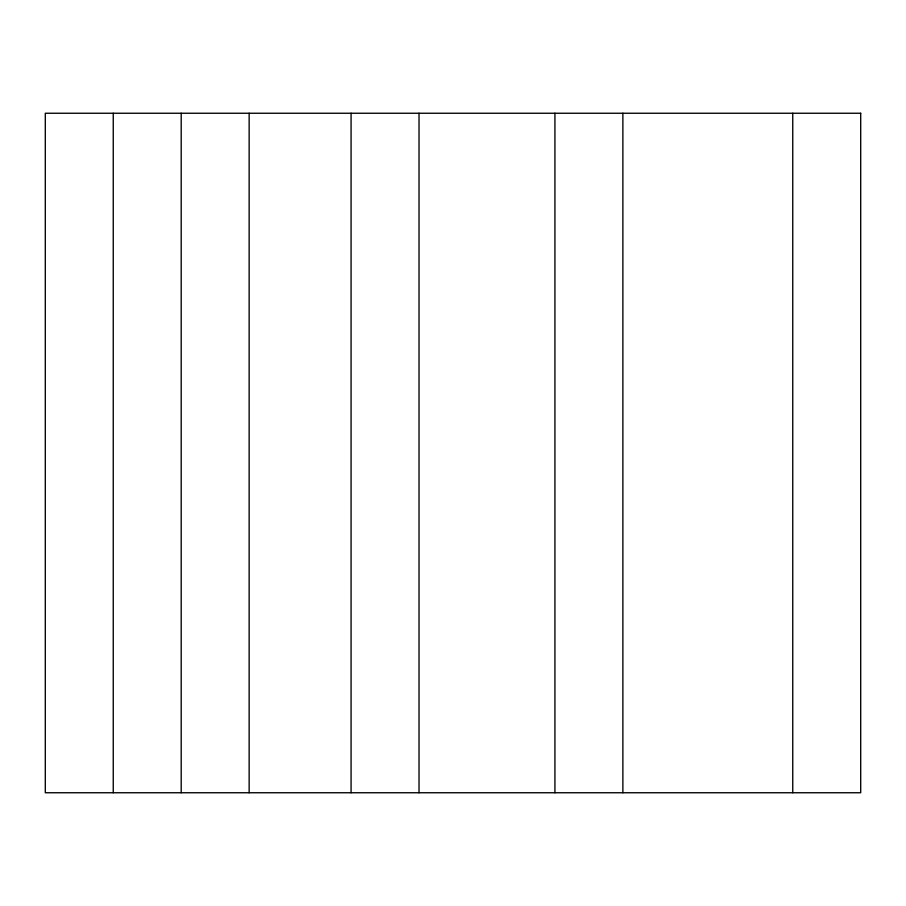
<?xml version="1.0" encoding="UTF-8"?>
<svg xmlns="http://www.w3.org/2000/svg" width="906" height="906" viewBox="0 0 906 906"><rect width="100%" height="100%" fill="white"/><g stroke="black" fill="none" stroke-linecap="round" stroke-linejoin="round"><path stroke-width="1.36" d="M792.75 113.25L792.75 792.75M622.875 113.25L622.875 792.75M554.925 113.25L554.925 792.75M419.025 113.25L419.025 792.75M351.075 113.25L351.075 792.75M249.15 113.25L249.15 792.75M181.2 113.25L181.2 792.75M113.25 113.25L113.25 792.75M860.7 113.25L45.3 113.25L45.3 792.75L860.7 792.75L860.7 113.25"/></g></svg>
